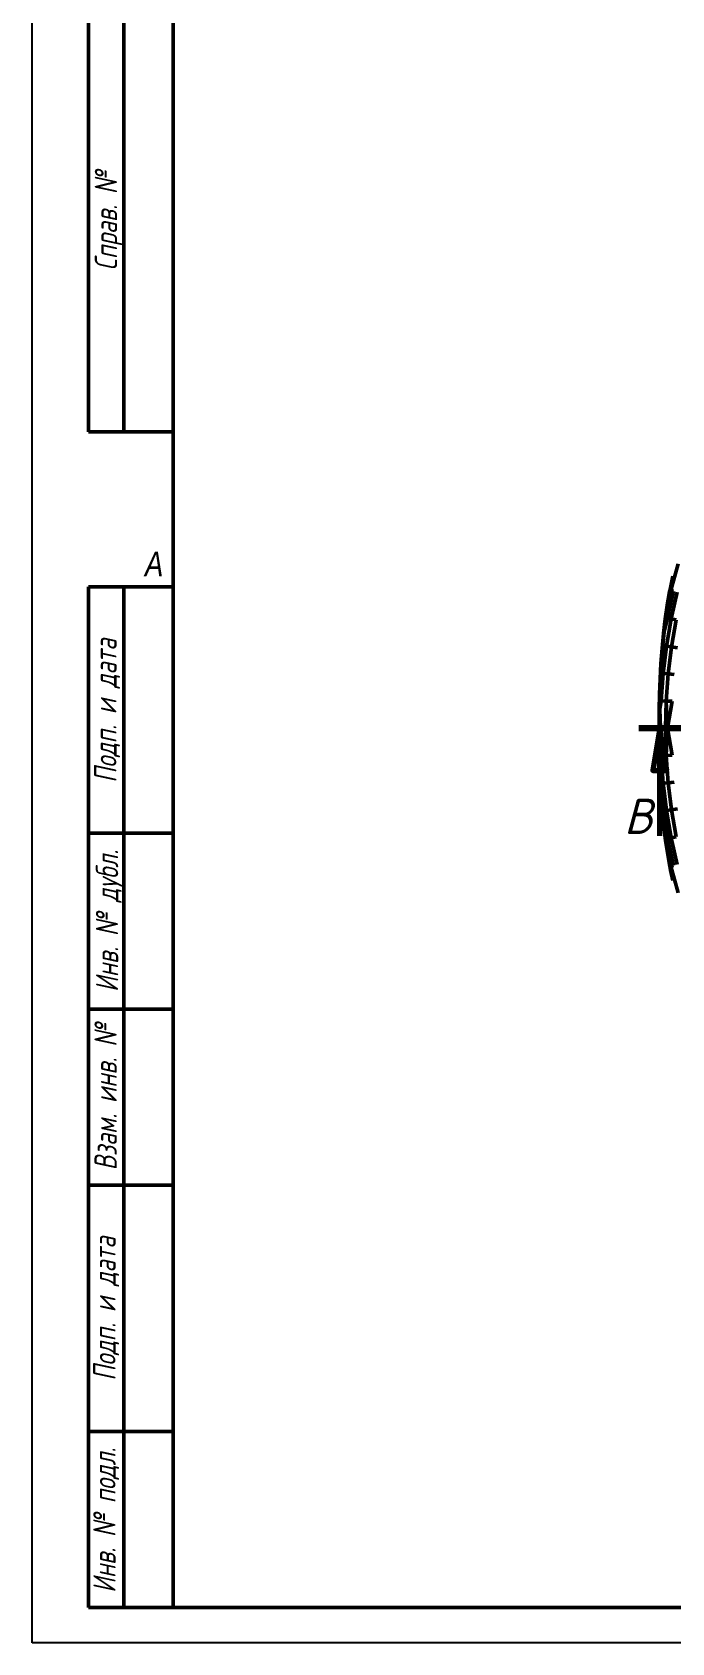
# Model space of a CAD drawing. Header units: millimetres. Extents: x -232 to 1390, y -69 to 653.
# Drawn here: x 0 to 90.8, y 0 to 228.8 of the extents above; entities that cross this region are included whole.
import ezdxf
from ezdxf.enums import TextEntityAlignment as Align

# ---------------------------------------------------------------- set-up
doc = ezdxf.new("R2010")
doc.units = ezdxf.units.MM
doc.linetypes.add('CHAIN', pattern=[0.7087, 0.4724, -0.0591, 0.1181, -0.0591])
for name, color, linetype, lineweight in [('Видимый контур (ГОСТ)', 7, 'Continuous', 50), ('Кромка (ГОСТ)', 7, 'Continuous', 50), ('Линия  разреза (ГОСТ)', 7, 'CHAIN', 70), ('Обозначение (ГОСТ)', 7, 'Continuous', 25), ('Эскизная геометрия (ГОСТ)', 7, 'Continuous', 50)]:
    doc.layers.add(name, color=color, linetype=linetype, lineweight=lineweight)
doc.styles.add('Альтернативный текст (ГОСТ)', font='', dxfattribs={"width": 0.8})
doc.styles.add('Увеличенный текст (ГОСТ)', font='GOST Common Italic.ttf')
doc.styles.get('Альтернативный текст (ГОСТ)').set_extended_font_data('Arial', italic=True)

# ---------------------------------------------------------------- blocks, each defined once
blk = doc.blocks.new('ГОСТ - Доп. графы 1')
at = {"layer": 'Эскизная геометрия (ГОСТ)'}
for p, q in [((-12, 0), (-12, 145)), ((-12, 145), (0, 145)), ((-7, 145), (-7, 0)), ((-12, 110), (-7, 110)), ((-7, 110), (0, 110)), ((-12, 85), (-7, 85)), ((-7, 85), (0, 85)), ((-12, 60), (-7, 60)), ((-7, 60), (0, 60)), ((-12, 25), (-7, 25)), ((-7, 25), (0, 25)), ((0, 0), (-12, 0))]:
    blk.add_line(p, q, dxfattribs=at)
at = {"layer": 'Обозначение (ГОСТ)', "char_height": 3.17, "attachment_point": 5, "rotation": 90, "style": 'Альтернативный текст (ГОСТ)'}
for s, insert, width in [('\\fGOST Common|b0|i1;\\H3.1700;Подп. и дата', (-9.37, 127.41), 34.7679), ('\\fGOST Common|b0|i1;\\H3.1700;Инв. № дубл.', (-8.95, 97.55), 24.8438), ('\\fGOST Common|b0|i1;\\H3.1700;Взам. инв. №', (-9.58, 72.53), 24.8669), ('\\fGOST Common|b0|i1;\\H3.1700;Подп. и дата', (-9.5, 42.47), 35.1486), ('\\fGOST Common|b0|i1;\\H3.1700;Инв. № подл.', (-9.5, 12.41), 24.9618)]:
    blk.add_mtext(s, dxfattribs=dict(at, insert=insert, width=width))
at = {"layer": 'Обозначение (ГОСТ)', "lineweight": 30, "width": 0.8, "flags": 17}
for tag, p in [('Подп._и_дата_2', (-3.53, 127.51)), ('Инв._номер_дубликата', (-3.41, 97.47)), ('Взамен_инв._номера', (-3.46, 72.53)), ('Подп._и_дата_1', (-3.42, 42.35)), ('ИНВЕНТАРНЫЙ_НОМЕР', (-3.33, 12.68))]:
    blk.add_attdef(tag, text='', height=3.17, rotation=90, dxfattribs=at).set_placement(p, align=Align.MIDDLE_CENTER)
blk = doc.blocks.new('ГОСТ - Доп. графы 2')
at = {"layer": 'Эскизная геометрия (ГОСТ)'}
for p, q in [((-12, 0), (-12, 120)), ((-12, 120), (0, 120)), ((-7, 0), (-7, 120)), ((-12, 60), (0, 60)), ((0, 0), (-12, 0))]:
    blk.add_line(p, q, dxfattribs=at)
at = {"layer": 'Обозначение (ГОСТ)', "char_height": 3.17, "attachment_point": 5, "rotation": 90, "style": 'Альтернативный текст (ГОСТ)'}
for s, insert, width in [('\\fGOST Common|b0|i1;\\H3.1700;Перв. примен.', (-9.19, 90.05), 60.0143), ('\\fGOST Common|b0|i1;\\H3.1700;Справ. №', (-9.1, 30), 59.9357)]:
    blk.add_mtext(s, dxfattribs=dict(at, insert=insert, width=width))
at = {"layer": 'Обозначение (ГОСТ)', "lineweight": 30, "width": 0.8, "flags": 17}
for tag, p in [('Первичная_применяемость', (-3.65, 90.03)), ('Справочный_номер', (-3.55, 30.02))]:
    blk.add_attdef(tag, text='', height=3.17, rotation=90, dxfattribs=at).set_placement(p, align=Align.MIDDLE_CENTER)
blk = doc.blocks.new('Рамки ГОСТ_ граница 594x841')
at = {"layer": 'Кромка (ГОСТ)', "lineweight": 25}
for p, q in [((0, 0), (0, 594)), ((841, 0), (0, 0))]:
    blk.add_line(p, q, dxfattribs=at)
at = {"layer": 'Кромка (ГОСТ)'}
for p, q in [((20, 589), (20, 5)), ((20, 5), (836, 5))]:
    blk.add_line(p, q, dxfattribs=at)
at = {"layer": 'Кромка (ГОСТ)', "insert": (16, 155), "char_height": 3.5, "attachment_point": 1, "style": 'Альтернативный текст (ГОСТ)'}
blk.add_mtext('\\A1;\\fArial|b0|i1;\\H3.5000;A', dxfattribs=at)
blk = doc.blocks.new('2dTransSection0')
at = {"layer": 'Линия  разреза (ГОСТ)', "linetype": 'Continuous', "lineweight": 140}
for p, q in [((86.09, 129.91), (101.09, 129.91)), ((245.02, 129.91), (260.02, 129.91))]:
    blk.add_line(p, q, dxfattribs=at)
at = {"layer": 'Линия  разреза (ГОСТ)', "linetype": 'Continuous'}
for p, q in [((89.09, 129.91), (88.09, 123.91)), ((89.09, 123.91), (89.09, 129.91)), ((90.09, 123.91), (89.09, 129.91)), ((257.02, 129.91), (256.02, 123.91)), ((257.02, 123.91), (257.02, 129.91)), ((258.02, 123.91), (257.02, 129.91)), ((88.09, 123.91), (90.09, 123.91)), ((89.09, 114.61), (89.09, 123.91)), ((256.02, 123.91), (258.02, 123.91)), ((257.02, 114.61), (257.02, 123.91))]:
    blk.add_line(p, q, dxfattribs=at)
at = {"layer": 'Линия  разреза (ГОСТ)', "linetype": 'Continuous', "flags": 128}
for points in [[(90.09, 123.91), (89.09, 129.91), (88.09, 123.91), (90.09, 123.91)], [(258.02, 123.91), (257.02, 129.91), (256.02, 123.91), (258.02, 123.91)]]:
    blk.add_lwpolyline(points, dxfattribs=at)
at = {"layer": 'Линия  разреза (ГОСТ)'}
for points in [[(90.09, 123.91), (89.09, 129.91), (88.09, 123.91), (90.09, 123.91)], [(258.02, 123.91), (257.02, 129.91), (256.02, 123.91), (258.02, 123.91)]]:
    blk.add_solid(points, dxfattribs=at)
at = {"layer": 'Линия  разреза (ГОСТ)', "char_height": 5, "attachment_point": 7, "style": 'Увеличенный текст (ГОСТ)'}
for insert in [(84.01, 114.91), (259.07, 114.91)]:
    blk.add_mtext('B', dxfattribs=dict(at, insert=insert))

msp = doc.modelspace()

# ---------------------------------------------------------------- linework, layer by layer
at = {"layer": 'Видимый контур (ГОСТ)'}
for p, q in [((90.54, 149.62), (90.93, 151.53)), ((91.71, 153.29), (90.66, 149.48)), ((90.47, 149.27), (90.13, 147.35)), ((91.05, 149.38), (90.18, 145.54)), ((90.2, 147.67), (90.52, 149.51)), ((90.2, 147.67), (90.66, 149.48)), ((90.54, 149.62), (90.47, 149.27)), ((90.52, 149.51), (90.54, 149.62)), ((90.54, 149.62), (90.66, 149.48)), ((90.66, 149.48), (91.05, 149.38)), ((91.57, 149.25), (90.72, 145.44)), ((90.13, 147.35), (89.85, 145.39)), ((89.92, 145.67), (90.15, 147.32)), ((90.13, 147.35), (90.2, 147.67)), ((90.15, 147.32), (90.2, 147.67)), ((89.85, 145.39), (89.61, 143.37)), ((89.69, 143.62), (89.91, 145.6)), ((90.18, 145.54), (89.69, 143.62)), ((89.85, 145.39), (89.92, 145.67)), ((89.91, 145.6), (89.92, 145.67)), ((89.92, 145.67), (90.18, 145.54)), ((90.05, 141.59), (90.72, 145.44)), ((90.18, 145.54), (90.72, 145.44)), ((90.72, 145.44), (91.4, 145.3)), ((90.74, 141.48), (91.4, 145.3)), ((89.61, 143.37), (89.41, 141.31)), ((89.51, 141.67), (89.69, 143.62)), ((89.69, 143.62), (89.51, 141.67)), ((89.61, 143.37), (89.69, 143.62)), ((89.41, 141.31), (89.25, 139.12)), ((90.05, 141.59), (89.35, 139.29)), ((89.35, 139.29), (89.5, 141.52)), ((89.41, 141.31), (89.5, 141.52)), ((89.5, 141.52), (89.51, 141.63)), ((89.5, 141.52), (90.05, 141.59)), ((89.51, 141.63), (89.51, 141.67)), ((89.51, 141.67), (90.05, 141.59)), ((89.51, 141.67), (89.51, 141.63)), ((89.51, 141.63), (90.05, 141.59)), ((89.57, 137.71), (90.05, 141.59)), ((90.05, 141.59), (90.74, 141.48)), ((90.26, 137.64), (90.74, 141.48)), ((90.74, 141.48), (91.59, 141.36)), ((89.25, 139.12), (89.13, 136.95)), ((89.16, 134.86), (89.57, 137.71)), ((89.24, 137.08), (89.27, 137.74)), ((89.57, 137.71), (89.24, 137.08)), ((89.35, 139.29), (89.25, 139.12)), ((89.27, 137.74), (89.35, 139.29)), ((89.57, 137.71), (89.28, 133.81)), ((89.35, 139.29), (89.57, 137.71)), ((89.57, 137.71), (90.26, 137.64)), ((90.26, 137.64), (89.98, 133.78)), ((90.26, 137.64), (91.12, 137.56)), ((89.13, 136.95), (89.05, 134.77)), ((89.13, 136.95), (89.24, 137.08)), ((89.16, 134.86), (89.24, 137.08)), ((89.05, 134.77), (89, 132.57)), ((89.16, 134.86), (89.05, 134.77)), ((89.11, 132.62), (89.14, 133.82)), ((89.28, 133.81), (89.11, 132.62)), ((89.14, 133.82), (89.16, 134.86)), ((89.16, 134.86), (89.28, 133.81)), ((89.98, 133.78), (89.28, 133.81)), ((89.92, 129.91), (89.98, 133.78)), ((89.98, 133.78), (89.92, 129.91)), ((90.84, 133.74), (89.98, 133.78)), ((89.98, 133.78), (90.18, 129.91)), ((90.18, 129.91), (90.84, 133.74)), ((89, 132.57), (88.98, 130.37)), ((89, 132.57), (89.11, 132.62)), ((89.1, 130.37), (89.11, 132.62)), ((89.11, 132.62), (89.21, 129.91)), ((88.99, 129.91), (88.98, 130.37)), ((89.1, 130.37), (88.98, 130.37)), ((88.98, 130.37), (88.99, 129.91)), ((88.99, 129.91), (89.1, 130.37)), ((88.99, 129.91), (89.1, 128)), ((88.99, 129.91), (88.99, 128.03)), ((88.99, 128.03), (88.99, 129.91)), ((89.1, 129.91), (89.1, 130.37)), ((89.21, 129.91), (89.1, 130.37)), ((89.1, 130.37), (89.21, 129.91)), ((89.1, 129.91), (89.1, 128)), ((89.1, 128), (89.21, 129.91)), ((89.92, 129.91), (89.21, 129.91)), ((89.21, 129.91), (89.28, 126)), ((89.28, 126), (89.21, 129.91)), ((89.21, 129.91), (89.21, 129.91)), ((89.98, 126.03), (89.92, 129.91)), ((90.18, 129.91), (89.92, 129.91)), ((89.92, 129.91), (89.98, 126.03)), ((89.92, 129.91), (89.92, 129.91)), ((90.18, 129.91), (89.98, 126.03)), ((90.18, 129.91), (90.84, 126.08)), ((88.99, 128.03), (89.03, 125.85)), ((89.03, 125.85), (89.14, 125.77)), ((89.03, 125.85), (89.1, 123.68)), ((89.1, 128), (89.28, 126)), ((89.1, 128), (89.14, 125.99)), ((89.28, 126), (89.14, 125.77)), ((89.14, 125.99), (89.14, 125.77)), ((89.28, 126), (89.98, 126.03)), ((89.57, 122.1), (89.28, 126)), ((89.98, 126.03), (90.84, 126.08)), ((90.26, 122.17), (89.98, 126.03)), ((89.1, 123.68), (89.2, 121.53)), ((89.2, 123.57), (89.1, 123.68)), ((89.14, 125.77), (89.2, 123.57)), ((89.2, 123.57), (89.57, 122.1)), ((89.2, 123.57), (89.27, 122.07)), ((89.2, 121.53), (89.3, 121.38)), ((89.2, 121.53), (89.29, 120.11)), ((89.27, 122.07), (89.3, 121.38)), ((89.57, 122.1), (89.3, 121.38)), ((89.3, 121.38), (89.38, 119.93)), ((89.57, 122.1), (90.26, 122.17)), ((89.57, 122.1), (90.05, 118.22)), ((90.26, 122.17), (91.12, 122.25)), ((90.26, 122.17), (90.74, 118.33)), ((89.29, 120.11), (89.45, 118.01)), ((90.05, 118.22), (89.38, 119.93)), ((89.38, 119.93), (89.51, 118.2)), ((89.45, 118.01), (89.54, 117.79)), ((89.45, 118.01), (89.66, 115.95)), ((89.51, 118.2), (90.05, 118.22)), ((89.51, 118.14), (90.05, 118.22)), ((89.51, 118.14), (89.51, 118.2)), ((89.51, 118.14), (90.18, 114.27)), ((89.54, 117.79), (89.51, 118.14)), ((90.18, 114.27), (89.54, 117.79)), ((89.54, 117.79), (89.74, 115.7)), ((90.05, 118.22), (90.74, 118.33)), ((90.05, 118.22), (90.72, 114.37)), ((90.74, 118.33), (91.59, 118.45)), ((90.74, 118.33), (91.4, 114.51)), ((89.66, 115.95), (89.91, 113.95)), ((89.74, 115.7), (89.66, 115.95)), ((89.74, 115.7), (90.18, 114.27)), ((89.74, 115.7), (89.92, 114.22)), ((90.72, 114.37), (91.4, 114.51)), ((89.91, 113.95), (89.98, 113.66)), ((89.91, 113.95), (90.21, 112)), ((89.92, 114.22), (89.98, 113.66)), ((89.98, 113.66), (90.18, 114.27)), ((91.05, 110.43), (89.98, 113.66)), ((89.98, 113.66), (90.16, 112.5)), ((90.16, 112.5), (90.28, 111.68)), ((90.18, 114.27), (90.72, 114.37)), ((91.05, 110.43), (90.18, 114.27)), ((91.57, 110.56), (90.72, 114.37)), ((90.21, 112), (90.28, 111.68)), ((90.21, 112), (90.56, 110.11)), ((90.28, 111.68), (90.66, 110.33)), ((90.28, 111.68), (90.52, 110.3)), ((90.52, 110.3), (90.62, 109.75)), ((90.56, 110.11), (90.62, 109.75)), ((90.62, 109.75), (90.66, 110.33)), ((90.66, 110.33), (91.05, 110.43)), ((91.71, 106.52), (90.66, 110.33)), ((90.62, 109.75), (90.93, 108.28))]:
    msp.add_line(p, q, dxfattribs=at)

# ---------------------------------------------------------------- block references
for name, p in [('Рамки ГОСТ_ граница 594x841', (0, 0)), ('ГОСТ - Доп. графы 2', (20, 172)), ('ГОСТ - Доп. графы 1', (20, 5))]:
    msp.add_blockref(name, p)
at = {"layer": 'Линия  разреза (ГОСТ)'}
msp.add_blockref('2dTransSection0', (0, 0), dxfattribs=at)

doc.saveas('drawing.dxf')
